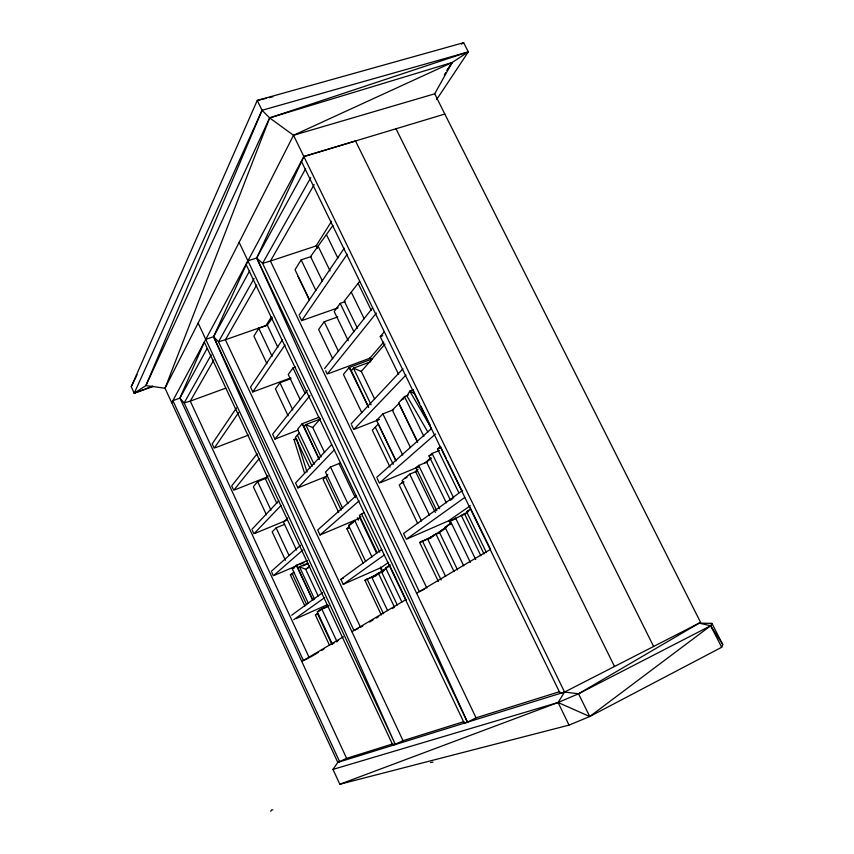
<?xml version="1.0" encoding="UTF-8"?>
<svg xmlns="http://www.w3.org/2000/svg" width="854" height="854" viewBox="0 0 854 854"><rect width="100%" height="100%" fill="white"/><g stroke="black" fill="none" stroke-linecap="round" stroke-linejoin="round"><path stroke-width="1.28" d="M339.817 784.26L569.031 725.11L589.751 716.527L721.683 647.268L722.751 644.556L711.916 623.367L699.17 623.142L578.521 693.79L558.089 702.5L339.817 784.26L332.996 769.401L337.789 762.398L346.617 758.352L393.043 743.823M266.341 98.285L257.257 100.42L262.039 110.283L145.906 385.592L134.227 393.224L131.249 386.723L257.257 100.42L463.658 42.7L468.323 51.88L436.672 99.491M153.047 386.51L134.227 393.224L262.039 110.283L269.65 117.905L293.52 135.284L434.707 93.812L452.14 62.502L269.65 117.905L145.906 385.592L165.035 388.239L293.52 135.284L452.14 62.502L468.323 51.88L269.65 117.905L165.035 388.239L337.789 762.398L564.558 692.06L700.59 622.417L444.806 114.062L303.875 156.538L171.75 402.778L172.882 400.675L179.916 398.113L204.319 342.08L392.925 745.286L403.024 740.685L463.935 721.619M305.657 168.633L256.702 257.993L247.895 260.854L213.575 336.7L205.761 339.401L198.139 323.068M614.506 666.483L355.52 140.974L303.875 156.538L256.702 257.993L467.458 722.164L476.052 717.819L559.722 691.623M131.249 386.723L137.067 374.746M711.916 623.367L710.656 625.747L589.751 716.527L558.089 702.5L332.996 769.401M346.617 758.352L179.916 398.113L207.063 348.581M249.72 270.718L213.575 336.7L395.349 744.528L205.761 339.401M211.194 354.837L184.154 402.949L303.405 660.526L308.102 658.306M254.033 278.596L218.517 341.803L353.962 630.476L358.37 628.405M310.739 177.664L262.594 263.352L419.325 591.651L424.705 589.111M256.691 285.055L225.392 339.753L218.517 341.803L213.575 336.7L403.024 740.685M314.155 184.624L270.43 261.036L262.594 263.352L256.702 257.993L476.052 717.819M213.81 360.004L190.293 401.113L184.154 402.949L179.916 398.113M267.515 325.203L258.783 328.256L253.916 336.134L266.95 363.708M311.208 256.52L301.142 259.883L295.036 269.747L309.436 299.722M271.604 316.61L266 325.523L225.392 339.753L360.569 627.37L362.833 626.025M426.861 588.096L270.43 261.036L316.065 245.941L331.598 221.25M444.293 74.906L445.724 72.654M447.144 70.391L452.14 62.502L447.037 70.306M236.441 407.945L212.198 443.866L214.205 448.19L238.618 412.589M282.514 339.668L250.5 387.118L252.773 391.954L290.851 377.874M299.06 315.158L344.247 248.194M270.697 811.3L271.647 809.891L272.81 809.827M252.773 391.954L285.022 344.931M299.583 316.258L301.675 320.634L347.194 254.268M332.943 225.467L310.578 256.584L322.481 281.244M272.554 317.709L267.302 325.161L277.849 347.354M290.926 378.685L279.909 382.763L275.426 388.933L288.129 415.813M337.8 316.919L324.232 321.734L318.627 329.452L332.697 358.765M295.495 367.039L292.997 367.957L288.236 374.468L300.16 399.587M345.037 301.675L340.202 303.373L334.213 311.561L348.272 340.714M357.442 328.246L344.279 301.056L359.651 281.382M257.182 453.73L231.701 485.915L233.217 489.182M307.344 390.353L272.639 434.195L274.935 439.073L298.217 430.074M324.605 368.544L372.547 307.984M233.718 490.271L259.37 458.417M274.935 439.073L309.885 395.669M376.358 313.087L327.253 374.084L325.662 370.764M319.14 459.036L304.003 426.648L305.711 424.619L320.314 418.983M372.525 358.797L349.19 367.508L368.661 407.433L351.325 370.689L353.46 368.159L370.732 361.701M398.594 374.404L380.233 336.604L384.439 331.63M266.267 478.208L257.673 481.624L253.339 486.748L266.437 514.845M383.745 342.091L369.867 358.21L328.47 373.636M324.616 452.577L312.735 427.534L320.528 418.535M374.575 398.914L361.317 371.426L384.994 344.077M310.034 468.312L295.399 437.333L299.306 433.021M408.095 395.103L404.497 396.534L398.604 403.003L417.627 442.297M267.91 475.731L265.263 478.539L276.867 503.369M251.877 529.405L278.81 500.775M331.555 444.688L295.569 482.958L297.886 487.88L327.231 475.998M351.101 423.915L402.939 368.789M338.675 512.347L323.111 479.457L327.819 474.6M390.064 467.149L372.312 430.192L378.247 424.096L395.744 460.466M281.019 505.493L253.916 533.803L252.389 530.505M297.886 487.88L334.106 450.058M405.97 375.013L353.78 429.509L351.634 425.036M340.041 463.146L330.509 466.978L325.491 472.07L342.667 508.322M396.107 460.925L376.561 420.317L382.891 413.902L393.737 409.653M284.596 524.345L276.141 527.857L272.18 531.807L285.407 560.203M287.681 517.994L283.507 522.136L296.541 550.04M271.326 571.337L300.608 545.236M356.438 495.469L317.699 530.003L320.036 534.978L360.527 517.876M376.699 477.407L431.473 428.591M302.839 550.008L273.376 575.767L271.839 572.447M320.036 534.978L359.022 500.903M435.54 434.003L379.411 483.076L377.244 478.539M308.454 603.511L292.239 568.721L296.306 565.284L307.312 560.566M458.779 492.683L437.515 448.948L440.429 446.482L446.215 458.374M363.879 512.613L359.374 515.4L377.041 552.602M436.8 510.745L416.026 467.725L418.695 465.473L427.192 461.961M365.683 561.526L348.603 525.434L354.645 520.353L372.013 556.957M416.816 471.205L409.685 474.162L402.063 480.556L421.524 521.004M357.847 518.997L360.9 516.446M424.822 462.985L430.918 457.883M363.131 563.085L346.873 528.733L348.827 527.099M403.323 481.592L399.213 485.019L417.755 523.619M418.129 469.198L415.514 471.387L435.337 512.464M431.185 458.299L426.605 462.121L446.332 502.857M309.714 566.042L305.7 569.33L299.455 566.746L297.95 568.006L312.863 600.33L296.306 565.284L297.95 568.006L300.394 566.96M304.889 606.009L290.392 574.881L293.829 572.137M452.609 498.693L450.464 500.209L428.996 455.929L432.081 453.442L439.426 450.474M291.673 615.222L322.46 592.74M388.613 562.359L380.948 567.664L343.244 584.317L340.874 579.3L381.77 549.442M462.687 490.367L403.558 533.536L405.757 538.116M293.755 619.684L324.712 597.554M343.244 584.317L384.385 554.919M406.301 539.258L464.715 497.519M332.462 644.343L317.304 611.838L321.67 608.806L328.673 605.689M470.33 505.739L448.521 520.855L407.507 538.735M381.343 615.019L364.925 580.261L377.82 574.037M438.433 581.585L419.688 542.503L434.355 535.415M329.612 645.485L315.382 614.955L317.485 613.514L331.8 644.194M486.46 552.655L466.583 511.727L469.636 509.624M480.887 555.794L461.352 515.528L468.024 511.866M401.892 602.091L385.677 567.963L390.171 564.878M463.754 565.924L445.073 527.249L450.763 523.342M387.545 610.493L371.938 577.528L378.333 573.151L384.407 570.461M445.628 576.418L427.779 539.28L435.818 533.771L440.696 531.636M397.302 605.027L381.396 571.518L388.015 566.992L385.677 567.963M457.552 569.864L439.266 531.925L446.674 526.865M461.427 44.109L463.658 42.7M309.105 567.302L305.7 569.33L318.19 596.049M301.793 661.487L343.351 636.796M351.912 631.704L405.746 599.711M416.635 593.252L490.548 549.325L470.298 507.895M310.408 657.089L318.286 652.424M321.659 650.417L323.912 649.093M331.79 644.418L334.042 643.083M336.284 641.76L338.536 640.425M369.622 622L373.017 619.993M376.411 617.976L378.674 616.641M392.264 608.592L394.527 607.247M470.351 562.338L450.314 520.919L462.719 514.994M301.355 161.225L560.16 693.416L564.558 692.06L578.521 693.79L710.656 625.747L722.751 644.556M319.471 610.332L328.769 606.18M317.304 611.838L319.738 610.749M315.382 614.955L317.763 613.898M296.178 618.606L327.755 604.525M383.574 570.024L386.008 568.945M381.396 571.518L383.82 570.44M376.187 574.625L383.435 571.411M364.925 580.261L376.454 575.02M371.938 577.528L376.742 575.404M442.02 530.046L445.532 528.509M439.266 531.925L442.927 530.323M433.106 535.629L439.18 532.96M430.427 537.465L432.839 536.397M419.688 542.503L431.708 537.219M427.779 539.28L431.387 537.689M340.874 579.3L343.308 578.233M461.352 515.528L466.209 513.403M447.902 525.306L450.282 524.271M445.073 527.249L447.443 526.213M466.583 511.727L468.931 510.703M302.85 565.903L307.739 563.8M274.593 575.244L297.726 565.316M300.16 564.28L303.81 562.711M292.239 568.721L294.662 567.675M307.771 563.17L299.455 566.746L314.55 599.102M290.392 574.881L292.741 573.867M346.873 528.733L349.275 527.719M352.617 522.072L355.072 521.025M350.599 523.758L353.044 522.723M348.603 525.434L351.037 524.399M401.668 482.98L404.081 481.966M404.572 478.453L407.038 477.429M255.132 533.302L286.837 520.182M416.026 467.725L418.439 466.722M380.617 482.574L418.14 467.031M450.314 520.919L455.075 518.944M437.515 448.948L439.927 447.955M428.996 455.929L431.43 454.947M401.529 399.8L403.91 398.839M234.946 489.79L267.932 476.671M304.504 472.999L293.989 439.522L296.466 438.54M376.561 420.317L378.941 419.378M354.997 429.028L379.272 419.485M319.108 417.2L302.156 423.733L297.534 429.263L314.155 464.416M413.496 389.691L409.792 391.121L407.006 396.042L427.886 432.103M134.227 393.224L152.749 386.093M215.432 447.72L248.482 435.081M380.233 336.604L382.699 335.707M225.637 388.196L190.293 401.113L309.276 657.751M301.675 320.634L338.131 307.782M262.039 110.283L468.323 51.88M268.935 97.676L272.832 96.769M430.427 762.558L432.978 762.131M293.989 439.522L296.882 439.735L307.034 472.113M699.17 623.142L710.656 625.747L721.683 647.268M312.735 427.534L305.711 424.619L321.061 457.007M361.317 371.426L353.46 368.159L371.127 404.839M414.457 393.694L409.792 391.121L431.494 428.516M351.325 370.689L349.19 367.508L343.415 374.415L361.797 412.706M304.003 426.648L302.156 423.733L319.118 459.121M434.707 93.812L444.806 114.062M396 128.773L653.609 646.467M578.521 693.79L589.751 716.527M293.52 135.284L564.558 692.06L558.089 702.5L569.031 725.11M412.802 389.445L419.73 403.696M420.883 406.066L430.128 425.068M447.368 460.744L461.822 490.463M358.157 283.411L371.319 310.482M464.362 513.457L484.015 553.936M326.495 234.722L337.864 258.154M404.497 396.534L423.872 436.458M432.081 453.442L453.677 497.946M351.357 292.324L364.135 318.67M455.566 517.951L475.699 559.53M417.36 441.475L398.957 403.462L392.338 410.091L410.475 447.613M317.987 245.941L330.092 270.974M316.065 245.941L317.229 248.343M370.06 357.602L371.223 360.004M449.033 520.887L450.773 524.495M418.695 465.473L439.596 508.717M340.202 303.373L353.898 331.726M382.891 413.902L402.736 455.075M409.685 474.162L429.487 515.25M435.818 533.771L454.029 571.572M301.142 259.883L315.884 290.499M375.333 427.171L393.214 464.362M324.232 321.734L338.515 351.432M298.046 276.45L309.361 300.01M422.282 540.71L441.144 579.994M389.296 564.622L406.141 600.042M246.027 264.345L464.266 723.157L467.458 722.164L239.131 242.365M339.049 463.455L355.317 497.679M292.997 367.957L305.22 393.673M361.477 513.628L379.816 552.196M359.833 517.887L376.657 553.296M357.25 517.737L358.392 520.15M380.628 567.003L382.912 571.806M380.457 568.166L381.599 570.568M330.509 466.978L347.909 503.657M378.333 573.151L394.174 606.553M258.783 328.256L272.106 356.374M325.523 477.044L341.184 510.116M279.909 382.763L292.773 409.952M366.996 578.841L383.499 613.738M297.395 435.188L312.094 466.295M321.67 608.806L337.02 641.696M257.673 481.624L270.942 510.062M276.141 527.857L288.962 555.356M292.143 573.504L306.703 604.749M172.882 400.675L339.689 761.8"/></g></svg>
